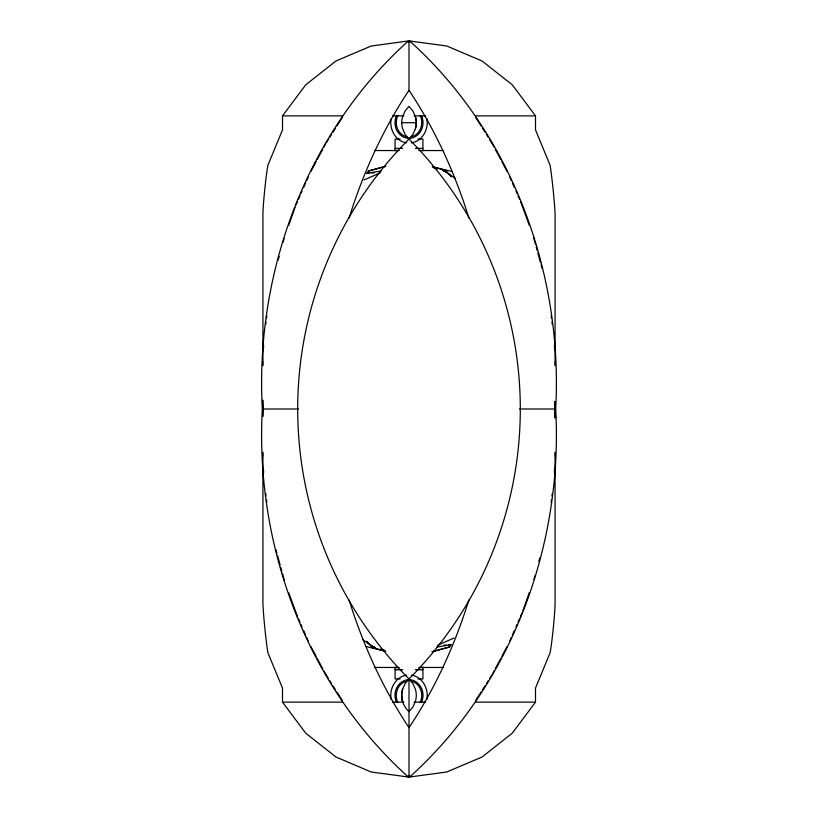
<?xml version="1.0" encoding="UTF-8"?>
<svg xmlns="http://www.w3.org/2000/svg" width="818" height="818" viewBox="0 0 818 818"><rect width="100%" height="100%" fill="white"/><g stroke="black" fill="none" stroke-linecap="round" stroke-linejoin="round"><path stroke-width="1.23" d="M409 41.483L409.603 40.9L408.438 40.9C306.259 132.598 254.848 273.048 262.312 408.99C254.838 544.952 306.259 685.402 408.438 777.1M409 776.517L408.397 777.1L409.562 777.1C511.741 685.402 563.152 544.952 555.688 409.01C563.162 273.048 511.741 132.598 409.562 40.9M409 678.94L405.155 683.5L402.64 689.114A23.722 23.722 0 0 0 401.781 693.725C401.321 700.372 404.01 707.222 409 711.66L412.845 707.1L415.35 701.486A23.804 23.804 0 0 0 416.301 695.3A23.804 23.804 0 0 0 415.35 689.114L412.845 683.5L409 678.94A382.988 382.988 0 0 1 409 139.06L405.155 134.5L402.65 128.886A23.804 23.804 0 0 1 401.699 122.7A23.804 23.804 0 0 1 402.65 116.514L405.155 110.9L409 106.34L412.845 110.9L415.36 116.514A23.722 23.722 0 0 1 416.219 121.125L416.219 124.275A23.722 23.722 0 0 1 415.36 128.886L412.845 134.5L409 139.06A382.988 382.988 0 0 1 409 678.94L409 777.1L446.802 771.987L482.037 757.008L512.283 733.173L535.493 702.12L535.493 688.112L550.095 652.764A27.342 1.217 -84.2 0 0 552.743 633.244L553.275 628.204A27.342 1.217 -84.2 0 0 555.064 603.858L555.064 452.293M391.239 118.467C388.918 128.835 395.554 141.442 406.638 142.802M426.761 699.533C429.082 689.165 422.446 676.558 411.362 675.198M278.202 260.032L279.183 256.463M283.11 242.179L284.091 238.611M533.909 579.389L534.89 575.821M538.817 561.537L539.798 557.968M288.682 225.42L295.073 207.414M522.927 610.586L529.318 592.58M397.937 115.542C393.775 123.273 397.63 134.939 406.73 136.678M420.063 702.457C424.225 694.727 420.37 683.061 411.27 681.322M295.922 205.011L297.455 201.535M298.478 199.224L300.001 195.747M301.024 193.426L302.046 191.115M303.57 187.639L305.615 183.007M306.627 180.686L308.161 177.209M509.839 640.791L511.373 637.314M512.385 634.993L514.43 630.361M515.953 626.885L516.976 624.574M517.999 622.253L519.522 618.776M520.545 616.465L522.078 612.989M396.781 115.328L395.912 117.127A17.413 17.413 0 0 0 396.219 129.132C398.254 133.978 402.793 138.017 408.192 138.283M421.219 702.672L422.088 700.873A17.413 17.413 0 0 0 421.781 688.868C419.746 684.022 415.207 679.983 409.808 679.717M408.407 42.066L409 40.9L446.812 46.012L482.037 60.992L512.293 84.827L535.504 115.88L535.504 129.888L550.095 165.236A30.409 1.35 84.2 0 1 552.13 180.43L552.651 185.052A30.409 1.35 84.2 0 1 555.074 214.142L555.074 365.707M262.926 452.293L262.926 603.858A30.409 1.35 84.2 0 0 265.349 632.948L265.87 637.57A30.409 1.35 84.2 0 0 267.905 652.764L282.496 688.112L282.496 702.12L305.707 733.173L335.963 757.008L371.188 771.987L409 777.1L409.613 775.914M310.871 171.514L316.188 161.535M317.374 159.316L322.691 149.336M323.867 147.117L325.636 143.784M492.364 674.216L494.133 670.883M495.309 668.664L500.626 658.684M501.812 656.465L507.129 646.486M262.936 365.707L262.936 214.142A27.342 1.217 -84.2 0 1 264.725 189.796L265.257 184.756A27.342 1.217 -84.2 0 1 267.905 165.236L282.507 129.888L282.507 115.88L305.717 84.827L335.963 60.992L371.198 46.012L409 40.9L409 90.328C385.288 125.798 367.016 164.653 353.294 205.011A426.74 310.073 90 0 0 349.153 218.099M326.31 142.731L328.315 139.571M329.644 137.465L331.648 134.305M332.987 132.199L335.656 127.986M336.985 125.88L342.333 117.455M475.667 700.545L481.015 692.12M482.344 690.014L485.013 685.801M486.352 683.695L488.356 680.535M489.685 678.429L491.69 675.269M369.225 173.181L366.781 173.365L368.765 170.87L385.932 166.228L368.08 171.197L368.765 170.87M449.235 647.13L449.92 646.803L431.955 651.782L449.235 647.13L451.219 644.635L448.775 644.819M364 179.96L380.401 172.772M454 638.04L437.599 645.228M366.781 173.365L381.392 170.87M436.607 647.13L451.219 644.635M411.28 136.678C420.38 134.939 424.225 123.273 420.074 115.542M411.362 142.802C422.446 141.442 429.082 128.835 426.761 118.467M406.638 675.198C395.554 676.558 388.918 689.165 391.239 699.533M406.72 681.322C397.62 683.061 393.775 694.727 397.926 702.457M371.679 172.997L374.123 172.813M443.877 645.187L446.321 645.003M409 679.738C402.967 679.513 397.814 684.257 395.902 689.727A17.413 17.413 0 0 0 396.219 701.732M282.507 115.88L342.558 115.88M392.395 115.88L403.887 115.88M414.113 115.88L425.616 115.88M475.442 115.88L535.504 115.88M401.699 122.7L416.301 122.7A23.804 23.804 0 0 1 415.36 128.886M400.145 139.06L395.084 139.06L395.084 150.901M417.855 139.06L422.916 139.06L422.916 150.901M395.084 148.436L402.681 148.334M415.329 148.334L422.916 148.436M374.378 150.543L399.112 150.543M418.898 150.543L443.632 150.543M262.302 409.01L298.427 408.99M519.573 409.01L555.698 408.99M374.368 667.457L399.102 667.457M418.888 667.457L443.622 667.457M401.413 669.564L395.084 669.564L402.671 669.666M416.587 669.564L422.916 669.564L415.319 669.666M400.145 678.94L395.084 678.94L395.084 667.099M417.855 678.94L422.916 678.94L422.916 667.099M282.496 702.12L342.558 702.12M392.384 702.12L403.887 702.12M414.113 702.12L425.605 702.12M475.442 702.12L535.493 702.12M452.252 171.576L432.548 166.76M365.748 646.425L385.452 651.24M432.241 166.749L441.843 169.367L447.068 172.128L451.485 176.708M385.759 651.251L376.157 648.633L370.932 645.872L366.515 641.292M433.673 167.864L437.323 169.029M443.407 170.972L447.068 172.128L444.787 170.042L446.516 171.8M374.593 647.028L370.932 645.872L373.212 647.958L371.484 646.2M380.677 648.971L384.327 650.136M455.309 178.324L441.843 169.367L443.683 171.013M362.691 639.676L376.157 648.633L374.317 646.987M448.244 173.559L450.83 176.197M367.17 641.803L369.756 644.441M409.603 42.066L409 40.9M408.386 775.914L409 777.1M475.677 117.455L481.015 125.88M482.354 127.986L485.023 132.199M486.352 134.305L488.356 137.465M489.696 139.571L494.133 147.117M328.304 678.429L323.867 670.883M329.644 680.535L331.648 683.695M332.977 685.801L335.646 690.014M336.985 692.12L342.323 700.545M409 90.328C432.712 125.798 450.994 164.653 464.706 205.011A426.751 310.073 -90 0 1 468.847 218.099M495.319 149.336L500.636 159.316M501.812 161.535L507.129 171.514M310.871 646.486L316.188 656.465M317.364 658.684L322.681 668.664M509.839 177.209L511.373 180.686M512.395 183.007L514.43 187.639M515.964 191.115L516.976 193.426M517.999 195.747L519.532 199.224M520.555 201.535L529.318 225.42M297.445 616.465L288.682 592.58M298.468 618.776L300.001 622.253M301.024 624.574L302.036 626.885M303.57 630.361L305.605 634.993M306.627 637.314L308.161 640.791M533.581 237.414L535.545 244.562M536.199 246.944L537.181 250.512M537.835 252.895L540.453 262.414M541.107 264.797L542.089 268.365M275.911 549.635L276.893 553.203M277.547 555.586L280.165 565.105M280.819 567.487L281.801 571.056M282.455 573.438L284.419 580.586M409 139.06L409 138.262C415.033 138.487 420.186 133.743 422.098 128.273A17.413 17.413 0 0 0 421.781 116.268M262.936 400.309L262.926 416.454M555.412 401.536A489.409 489.409 0 0 1 555.064 408.99A489.409 489.409 0 0 1 555.453 417.712M551.168 315.85A489.409 489.409 0 0 1 551.506 318.314M551.986 322.016A489.409 489.409 0 0 1 552.283 324.48M554.348 345.523A489.409 489.409 0 0 1 554.706 350.493M555.32 361.689A489.409 489.409 0 0 1 555.463 365.421M262.547 400.288A489.409 489.409 0 0 0 262.936 408.99A489.409 489.409 0 0 0 262.588 416.464M262.537 365.421A489.409 489.409 0 0 1 262.69 361.689M263.304 350.493A489.409 489.409 0 0 1 263.652 345.523M265.717 324.48A489.409 489.409 0 0 1 266.024 322.016M266.494 318.314A489.409 489.409 0 0 1 266.832 315.85M415.36 116.514A23.804 23.804 0 0 1 416.301 122.7M266.832 502.15A489.409 489.409 0 0 1 266.494 499.686M266.014 495.984A489.409 489.409 0 0 1 265.717 493.52M263.652 472.477A489.409 489.409 0 0 1 263.294 467.507M262.68 456.311A489.409 489.409 0 0 1 262.537 452.579M555.463 452.579A489.409 489.409 0 0 1 555.31 456.311M554.696 467.507A489.409 489.409 0 0 1 554.348 472.477M552.283 493.52A489.409 489.409 0 0 1 551.976 495.984M551.506 499.686A489.409 489.409 0 0 1 551.168 502.15M401.781 696.875A23.722 23.722 0 0 0 402.64 701.486A23.804 23.804 0 0 1 401.699 695.3A23.804 23.804 0 0 1 402.64 689.114M468.847 599.901A426.74 310.073 90 0 1 464.675 612.968C451.015 653.347 432.702 692.192 409 727.672C385.288 692.202 367.006 653.347 353.294 612.989A426.751 310.073 90 0 1 349.153 599.901M555.074 401.546L555.064 417.691L555.074 401.546"/></g></svg>
